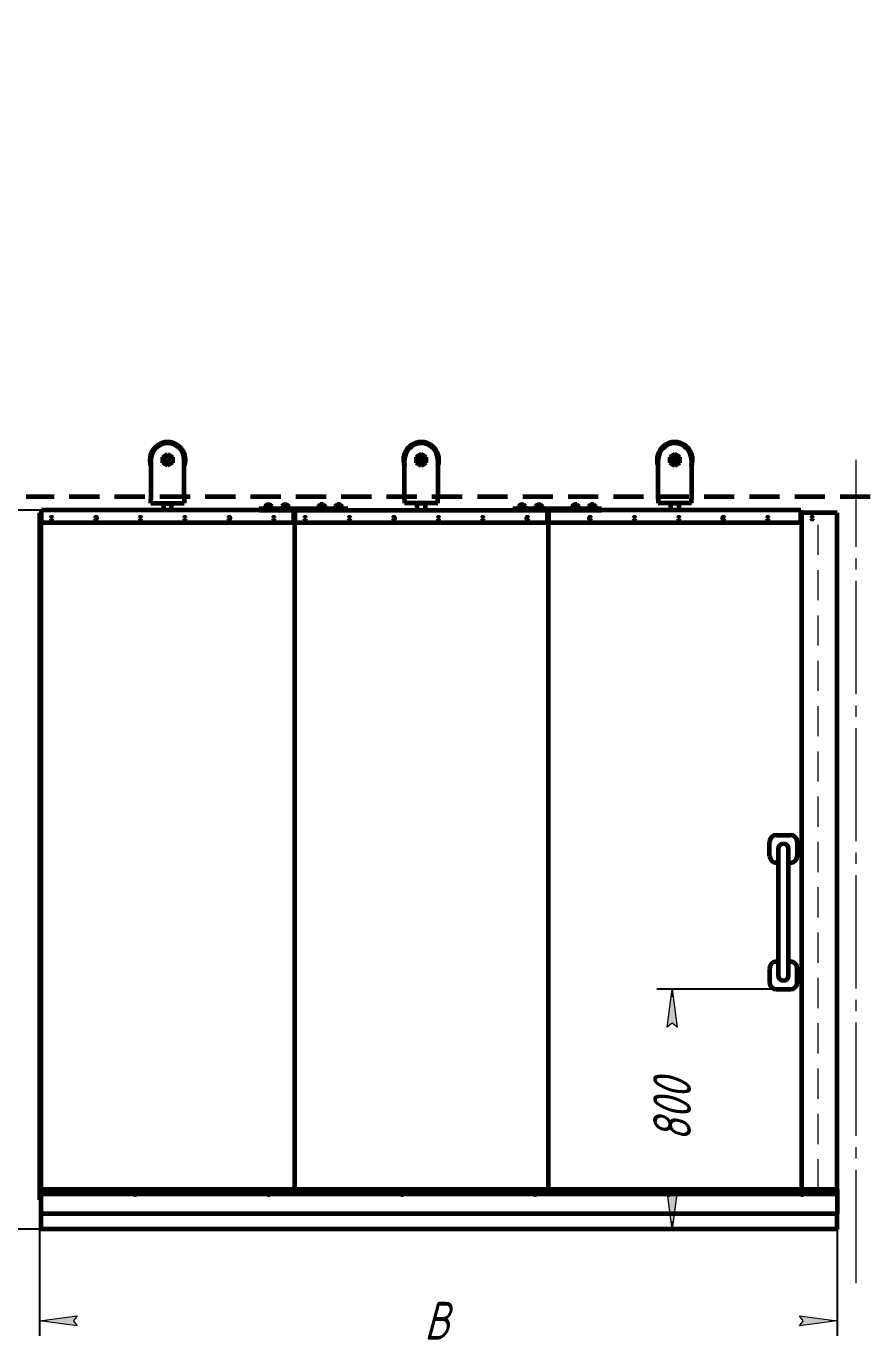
# Model space of a CAD drawing. Header units: millimetres. Extents: x 0 to 3360, y 0 to 297.
# Drawn here: x 140.6 to 251.7, y 123.6 to 297 of the extents above; entities that cross this region are included whole.
import ezdxf

# ---------------------------------------------------------------- set-up
doc = ezdxf.new("R2010")
doc.units = ezdxf.units.MM
for name, pattern in [('K5LT_AXLED', [19.5, 15, -1.5, 1.5, -1.5]), ('K5LT_BASIC', [0]), ('K5LT_DASHED', [6, 4, -2]), ('K5LT_DASHED_REINFORCED', [6, 4, -2]), ('K5LT_THIN', [0])]:
    doc.linetypes.add(name, pattern=pattern)
doc.layers.add('Системный слой', color=7, linetype='Continuous')
doc.styles.add('KDIMTEXTSTYLE', font='GOST_AU.SHX', dxfattribs={"width": 0.96, "oblique": 15, "height": 5})
doc.dimstyles.new('KDIMSTYLE (0.06)', dxfattribs={"dimtxt": 5, "dimasz": 1, "dimexe": 2, "dimexo": 0, "dimgap": 1, "dimtad": 1, "dimlfac": 17, "dimtxsty": 'KDIMTEXTSTYLE', "dimsah": 1, "dimcen": 0, "dimdle": 1, "dimadec": 0, "dimazin": 0, "dimtfac": 0.667, "dimtmove": 0, "dimatfit": 3, "dimfxl": 1, "dimtvp": 1, "dimtolj": 1, "dimtzin": 0, "dimarcsym": 0})

# ---------------------------------------------------------------- blocks, each defined once
blk = doc.blocks.new('U539')
at = {"layer": 'Системный слой', "color": 5, "linetype": 'K5LT_BASIC', "lineweight": 60, "true_color": 0x0000ff}
for p, q in [((239.9, 189.9), (241.74, 189.9)), ((238.98, 187.14), (238.98, 188.98)), ((240.13, 188.06), (240.13, 171.31)), ((241.51, 171.31), (241.51, 188.06)), ((242.66, 188.98), (242.66, 187.14)), ((240.13, 186.22), (239.9, 186.22)), ((241.74, 186.22), (241.51, 186.22)), ((238.98, 172.23), (238.98, 170.39)), ((240.13, 173.15), (239.9, 173.15)), ((241.74, 173.15), (241.51, 173.15)), ((242.66, 170.39), (242.66, 172.23)), ((239.9, 169.48), (241.74, 169.48))]:
    blk.add_line(p, q, dxfattribs=at)
for centre, radius, start, end in [((239.9, 188.98), 0.919, 90, 180), ((241.74, 188.98), 0.919, 0, 90), ((240.82, 188.06), 0.689, 90, 180), ((240.82, 188.06), 0.689, 0, 90), ((239.9, 187.14), 0.919, 180, 270), ((241.74, 187.14), 0.919, 270, 0), ((239.9, 172.23), 0.919, 90, 180), ((241.74, 172.23), 0.919, 0, 90), ((239.9, 170.39), 0.919, 180, 270), ((240.82, 171.31), 0.689, 180, 270), ((240.82, 171.31), 0.689, 270, 0), ((241.74, 170.39), 0.919, 270, 0)]:
    blk.add_arc(centre, radius, start, end, dxfattribs=at)
blk = doc.blocks.new('KDIMARROW_01')
at = {"layer": 'Системный слой'}
blk.add_hatch(color=0, dxfattribs=at).paths.add_polyline_path([(0, 0), (-5, 0.66), (-4.5, 0), (-5, -0.66)])
at = {"layer": 'Системный слой', "color": 0, "linetype": 'K5LT_THIN', "lineweight": 18}
for p, q in [((-4.5, 0), (-5, 0.66)), ((-5, 0.66), (0, 0)), ((0, 0), (-5, -0.66)), ((-5, -0.66), (-4.5, 0)), ((0, 0), (-1, 0))]:
    blk.add_line(p, q, dxfattribs=at)

msp = doc.modelspace()

# ---------------------------------------------------------------- linework, layer by layer
at = {"layer": 'Системный слой', "color": 5, "linetype": 'K5LT_BASIC', "lineweight": 60, "true_color": 0x0000ff}
for p, q in [((157.12096, 239.57757), (157.12096, 234.37169)), ((158.67978, 239.95115), (159.32684, 240.32473)), ((158.67978, 239.20399), (158.67978, 239.95115)), ((159.32684, 240.32473), (159.9739, 239.95115)), ((159.9739, 239.95115), (159.9739, 239.20399)), ((161.53273, 234.37169), (161.53273, 239.57757)), ((190.67978, 234.37169), (190.67978, 239.57757)), ((192.88567, 240.32473), (192.23861, 239.95115)), ((192.23861, 239.95115), (192.23861, 239.20399)), ((193.53273, 239.95115), (192.88567, 240.32473)), ((193.53273, 239.20399), (193.53273, 239.95115)), ((195.09155, 239.57757), (195.09155, 234.37169)), ((224.23861, 234.37169), (224.23861, 239.57757)), ((226.44449, 240.32473), (225.79743, 239.95115)), ((225.79743, 239.95115), (225.79743, 239.20399)), ((227.09155, 239.95115), (226.44449, 240.32473)), ((227.09155, 239.20399), (227.09155, 239.95115)), ((228.65037, 239.57757), (228.65037, 234.37169)), ((159.32684, 238.83041), (158.67978, 239.20399)), ((159.9739, 239.20399), (159.32684, 238.83041)), ((192.23861, 239.20399), (192.88567, 238.83041)), ((192.88567, 238.83041), (193.53273, 239.20399)), ((225.79743, 239.20399), (226.44449, 238.83041)), ((226.44449, 238.83041), (227.09155, 239.20399)), ((157.12096, 233.84228), (157.12096, 234.37169)), ((161.53273, 234.37169), (161.53273, 233.84228)), ((190.67978, 234.37169), (190.67978, 233.84228)), ((195.09155, 233.84228), (195.09155, 234.37169)), ((224.23861, 234.37169), (224.23861, 233.84228)), ((228.65037, 233.84228), (228.65037, 234.37169)), ((142.37096, 232.54816), (142.37096, 141.60022)), ((142.54743, 232.54816), (142.37096, 232.54816)), ((142.54743, 232.54816), (142.54743, 137.72198)), ((142.54743, 232.54816), (142.54743, 137.72198)), ((142.63567, 232.54816), (142.54743, 232.54816)), ((171.42978, 232.9011), (142.63567, 232.9011)), ((142.63567, 232.54816), (142.63567, 232.9011)), ((142.75331, 232.9011), (142.63567, 232.9011)), ((142.63567, 231.25404), (142.63567, 232.54816)), ((142.63567, 231.25404), (142.63567, 232.54816)), ((157.12096, 233.84228), (161.53273, 233.84228)), ((158.79743, 233.78345), (159.85626, 233.78345)), ((158.79743, 233.78345), (158.79743, 232.9011)), ((158.85626, 233.84228), (158.9739, 233.84228)), ((158.85626, 233.84228), (158.85626, 233.78345)), ((159.67978, 233.84228), (159.79743, 233.84228)), ((159.79743, 233.84228), (159.79743, 233.78345)), ((159.85626, 232.9011), (159.85626, 233.78345)), ((171.42978, 233.13639), (172.01802, 233.13639)), ((171.42978, 232.9011), (171.42978, 233.13639)), ((171.42978, 232.9011), (172.01802, 232.9011)), ((171.42978, 232.9011), (172.01802, 232.9011)), ((172.01802, 233.13639), (182.60626, 233.13639)), ((172.01802, 232.9011), (182.60626, 232.9011)), ((172.32096, 233.51875), (172.22358, 233.46252)), ((172.22358, 233.46252), (172.22358, 233.19262)), ((172.32096, 233.13639), (172.22358, 233.19262)), ((172.36706, 233.51875), (172.32096, 233.51875)), ((173.0092, 233.51875), (172.36706, 233.51875)), ((172.4739, 233.66581), (172.42978, 233.62169)), ((172.90037, 233.62169), (172.42978, 233.62169)), ((172.42978, 233.51875), (172.42978, 233.62169)), ((172.44433, 233.46252), (172.44433, 233.19262)), ((172.4739, 233.66581), (172.85626, 233.66581)), ((172.85626, 233.66581), (172.90037, 233.62169)), ((172.88583, 233.46252), (172.88583, 233.19262)), ((172.90037, 233.51875), (172.90037, 233.62169)), ((173.0092, 233.51875), (173.10658, 233.46252)), ((173.0092, 233.13639), (173.10658, 233.19262)), ((173.10658, 233.46252), (173.10658, 233.19262)), ((174.55626, 233.51875), (174.45887, 233.46252)), ((174.45887, 233.46252), (174.45887, 233.19262)), ((174.55626, 233.13639), (174.45887, 233.19262)), ((174.60236, 233.51875), (174.55626, 233.51875)), ((175.24449, 233.51875), (174.60236, 233.51875)), ((174.7092, 233.66581), (174.66508, 233.62169)), ((175.13567, 233.62169), (174.66508, 233.62169)), ((174.66508, 233.51875), (174.66508, 233.62169)), ((174.67962, 233.46252), (174.67962, 233.19262)), ((174.7092, 233.66581), (175.09155, 233.66581)), ((175.09155, 233.66581), (175.13567, 233.62169)), ((175.12112, 233.46252), (175.12112, 233.19262)), ((175.13567, 233.51875), (175.13567, 233.62169)), ((175.24449, 233.51875), (175.34188, 233.46252)), ((175.24449, 233.13639), (175.34188, 233.19262)), ((175.34188, 233.46252), (175.34188, 233.19262)), ((176.01802, 232.9011), (176.01802, 232.54816)), ((176.01802, 231.25404), (176.01802, 232.54816)), ((176.10626, 232.54816), (176.01802, 232.54816)), ((176.10626, 232.54816), (176.10626, 142.98257)), ((176.19449, 232.54816), (176.10626, 232.54816)), ((176.19449, 232.54816), (176.19449, 232.9011)), ((176.19449, 231.25404), (176.19449, 232.54816)), ((179.37978, 233.51875), (179.2824, 233.46252)), ((179.2824, 233.46252), (179.2824, 233.19262)), ((179.37978, 233.13639), (179.2824, 233.19262)), ((179.37978, 233.51875), (180.02192, 233.51875)), ((179.53273, 233.66581), (179.48861, 233.62169)), ((179.48861, 233.62169), (179.9592, 233.62169)), ((179.48861, 233.51875), (179.48861, 233.62169)), ((179.50315, 233.46252), (179.50315, 233.19262)), ((179.91508, 233.66581), (179.53273, 233.66581)), ((179.91508, 233.66581), (179.9592, 233.62169)), ((179.94465, 233.46252), (179.94465, 233.19262)), ((179.9592, 233.51875), (179.9592, 233.62169)), ((180.02192, 233.51875), (180.06802, 233.51875)), ((180.06802, 233.51875), (180.16541, 233.46252)), ((180.06802, 233.13639), (180.16541, 233.19262)), ((180.16541, 233.46252), (180.16541, 233.19262)), ((181.61508, 233.51875), (181.51769, 233.46252)), ((181.51769, 233.46252), (181.51769, 233.19262)), ((181.61508, 233.13639), (181.51769, 233.19262)), ((181.61508, 233.51875), (182.25721, 233.51875)), ((181.76802, 233.66581), (181.7239, 233.62169)), ((181.7239, 233.62169), (182.19449, 233.62169)), ((181.7239, 233.51875), (181.7239, 233.62169)), ((181.73844, 233.46252), (181.73844, 233.19262)), ((182.15037, 233.66581), (181.76802, 233.66581)), ((182.15037, 233.66581), (182.19449, 233.62169)), ((182.17995, 233.46252), (182.17995, 233.19262)), ((182.19449, 233.51875), (182.19449, 233.62169)), ((182.25721, 233.51875), (182.30331, 233.51875)), ((182.30331, 233.51875), (182.4007, 233.46252)), ((182.30331, 233.13639), (182.4007, 233.19262)), ((182.4007, 233.46252), (182.4007, 233.19262)), ((182.60626, 233.13639), (183.19449, 233.13639)), ((182.60626, 232.9011), (204.98861, 232.9011)), ((183.19449, 232.9011), (183.19449, 233.13639)), ((195.09155, 233.84228), (190.67978, 233.84228)), ((193.41508, 233.78345), (192.35626, 233.78345)), ((192.35626, 232.9011), (192.35626, 233.78345)), ((192.53273, 233.84228), (192.41508, 233.84228)), ((192.41508, 233.84228), (192.41508, 233.78345)), ((193.35626, 233.84228), (193.23861, 233.84228)), ((193.35626, 233.84228), (193.35626, 233.78345)), ((193.41508, 233.78345), (193.41508, 232.9011)), ((204.98861, 233.13639), (205.57684, 233.13639)), ((204.98861, 232.9011), (204.98861, 233.13639)), ((204.98861, 232.9011), (205.57684, 232.9011)), ((205.57684, 233.13639), (216.16508, 233.13639)), ((205.57684, 232.9011), (216.16508, 232.9011)), ((205.87978, 233.51875), (205.7824, 233.46252)), ((205.7824, 233.46252), (205.7824, 233.19262)), ((205.87978, 233.13639), (205.7824, 233.19262)), ((205.92589, 233.51875), (205.87978, 233.51875)), ((206.56802, 233.51875), (205.92589, 233.51875)), ((206.03273, 233.66581), (205.98861, 233.62169)), ((206.4592, 233.62169), (205.98861, 233.62169)), ((205.98861, 233.51875), (205.98861, 233.62169)), ((206.00315, 233.46252), (206.00315, 233.19262)), ((206.03273, 233.66581), (206.41508, 233.66581)), ((206.41508, 233.66581), (206.4592, 233.62169)), ((206.44465, 233.46252), (206.44465, 233.19262)), ((206.4592, 233.51875), (206.4592, 233.62169)), ((206.56802, 233.51875), (206.66541, 233.46252)), ((206.56802, 233.13639), (206.66541, 233.19262)), ((206.66541, 233.46252), (206.66541, 233.19262)), ((208.11508, 233.51875), (208.01769, 233.46252)), ((208.01769, 233.46252), (208.01769, 233.19262)), ((208.11508, 233.13639), (208.01769, 233.19262)), ((208.16118, 233.51875), (208.11508, 233.51875)), ((208.80331, 233.51875), (208.16118, 233.51875)), ((208.26802, 233.66581), (208.2239, 233.62169)), ((208.69449, 233.62169), (208.2239, 233.62169)), ((208.2239, 233.51875), (208.2239, 233.62169)), ((208.23844, 233.46252), (208.23844, 233.19262)), ((208.26802, 233.66581), (208.65037, 233.66581)), ((208.65037, 233.66581), (208.69449, 233.62169)), ((208.67995, 233.46252), (208.67995, 233.19262)), ((208.69449, 233.51875), (208.69449, 233.62169)), ((208.80331, 233.51875), (208.9007, 233.46252)), ((208.80331, 233.13639), (208.9007, 233.19262)), ((208.9007, 233.46252), (208.9007, 233.19262)), ((209.57684, 232.9011), (209.57684, 232.54816)), ((209.57684, 231.25404), (209.57684, 232.54816)), ((209.66508, 232.54816), (209.57684, 232.54816)), ((209.66508, 232.54816), (209.66508, 142.98257)), ((209.66508, 232.54816), (209.66508, 142.98257)), ((209.75331, 232.54816), (209.66508, 232.54816)), ((209.75331, 232.54816), (209.75331, 232.9011)), ((243.13567, 232.9011), (209.75331, 232.9011)), ((209.75331, 231.25404), (209.75331, 232.54816)), ((212.93861, 233.51875), (212.84122, 233.46252)), ((212.84122, 233.46252), (212.84122, 233.19262)), ((212.93861, 233.13639), (212.84122, 233.19262)), ((212.93861, 233.51875), (213.58074, 233.51875)), ((213.09155, 233.66581), (213.04743, 233.62169)), ((213.04743, 233.62169), (213.51802, 233.62169)), ((213.04743, 233.51875), (213.04743, 233.62169)), ((213.06197, 233.46252), (213.06197, 233.19262)), ((213.4739, 233.66581), (213.09155, 233.66581)), ((213.4739, 233.66581), (213.51802, 233.62169)), ((213.50348, 233.46252), (213.50348, 233.19262)), ((213.51802, 233.51875), (213.51802, 233.62169)), ((213.58074, 233.51875), (213.62684, 233.51875)), ((213.62684, 233.51875), (213.72423, 233.46252)), ((213.62684, 233.13639), (213.72423, 233.19262)), ((213.72423, 233.46252), (213.72423, 233.19262)), ((215.1739, 233.51875), (215.07652, 233.46252)), ((215.07652, 233.46252), (215.07652, 233.19262)), ((215.1739, 233.13639), (215.07652, 233.19262)), ((215.1739, 233.51875), (215.81603, 233.51875)), ((215.32684, 233.66581), (215.28273, 233.62169)), ((215.28273, 233.62169), (215.75331, 233.62169)), ((215.28273, 233.51875), (215.28273, 233.62169)), ((215.29727, 233.46252), (215.29727, 233.19262)), ((215.7092, 233.66581), (215.32684, 233.66581)), ((215.7092, 233.66581), (215.75331, 233.62169)), ((215.73877, 233.46252), (215.73877, 233.19262)), ((215.75331, 233.51875), (215.75331, 233.62169)), ((215.81603, 233.51875), (215.86214, 233.51875)), ((215.86214, 233.51875), (215.95952, 233.46252)), ((215.86214, 233.13639), (215.95952, 233.19262)), ((215.95952, 233.46252), (215.95952, 233.19262)), ((216.16508, 233.13639), (216.75331, 233.13639)), ((216.16508, 232.9011), (216.75331, 232.9011)), ((216.75331, 232.9011), (216.75331, 233.13639)), ((228.65037, 233.84228), (224.23861, 233.84228)), ((226.9739, 233.78345), (225.91508, 233.78345)), ((225.91508, 232.9011), (225.91508, 233.78345)), ((226.09155, 233.84228), (225.9739, 233.84228)), ((225.9739, 233.84228), (225.9739, 233.78345)), ((226.91508, 233.84228), (226.79743, 233.84228)), ((226.91508, 233.84228), (226.91508, 233.78345)), ((226.9739, 233.78345), (226.9739, 232.9011)), ((243.13567, 232.9011), (243.13567, 232.54816)), ((247.92978, 232.54816), (243.13567, 232.54816)), ((243.13567, 231.25404), (243.13567, 232.54816)), ((243.2239, 232.54816), (243.2239, 142.98257)), ((247.92978, 142.98257), (247.92978, 232.54816)), ((176.01802, 231.25404), (142.63567, 231.25404)), ((209.57684, 231.25404), (176.19449, 231.25404)), ((243.2239, 231.25404), (209.75331, 231.25404)), ((243.2239, 213.53818), (243.2239, 213.42053)), ((243.2237, 208.71462), (243.2237, 208.59698)), ((243.2237, 208.597), (243.2239, 208.597)), ((243.2239, 208.71462), (243.2239, 208.71465)), ((247.92978, 142.98257), (142.54743, 142.98257)), ((154.91839, 142.42375), (142.54743, 142.42375)), ((154.91508, 142.39434), (142.54743, 142.39434)), ((154.91839, 142.36492), (142.54743, 142.36492)), ((172.56545, 142.42375), (155.17648, 142.42375)), ((172.56545, 142.36492), (155.17648, 142.36492)), ((172.56214, 142.39434), (155.17978, 142.39434)), ((190.21251, 142.42375), (172.82353, 142.42375)), ((190.21251, 142.36492), (172.82353, 142.36492)), ((190.2092, 142.39434), (172.82684, 142.39434)), ((207.85956, 142.42375), (190.47059, 142.42375)), ((207.85956, 142.36492), (190.47059, 142.36492)), ((207.85626, 142.39434), (190.4739, 142.39434)), ((225.50662, 142.42375), (208.11765, 142.42375)), ((225.50662, 142.36492), (208.11765, 142.36492)), ((225.50331, 142.39434), (208.12096, 142.39434)), ((243.15368, 142.42375), (225.76471, 142.42375)), ((243.15368, 142.36492), (225.76471, 142.36492)), ((243.15037, 142.39434), (225.76802, 142.39434)), ((247.92978, 142.42375), (243.41177, 142.42375)), ((247.92978, 142.36492), (243.41177, 142.36492)), ((247.92978, 142.39434), (243.41508, 142.39434)), ((247.92978, 142.98257), (247.92978, 139.74728)), ((142.54743, 141.60022), (142.37096, 141.60022)), ((247.92978, 139.74728), (142.54743, 139.74728)), ((247.92978, 137.72198), (247.92978, 139.74728)), ((247.92978, 137.72198), (142.54743, 137.72198))]:
    msp.add_line(p, q, dxfattribs=at)
at = {"layer": 'Системный слой', "color": 30, "linetype": 'K5LT_AXLED', "lineweight": 18, "true_color": 0xff8000}
msp.add_line((250.4592, 130.56795), (250.4592, 239.57757), dxfattribs=at)
at = {"layer": 'Системный слой', "color": 5, "linetype": 'K5LT_DASHED_REINFORCED', "lineweight": 60, "true_color": 0x0000ff}
msp.add_line((360.31214, 234.66581), (140.60626, 234.66581), dxfattribs=at)
at = {"layer": 'Системный слой', "color": 7, "linetype": 'K5LT_THIN', "lineweight": 18}
for p, q in [((158.91993, 233.84228), (158.91993, 233.78345)), ((159.73375, 233.84228), (159.73375, 233.78345)), ((192.47876, 233.84228), (192.47876, 233.78345)), ((193.29258, 233.84228), (193.29258, 233.78345)), ((226.03758, 233.84228), (226.03758, 233.78345)), ((226.8514, 233.84228), (226.8514, 233.78345))]:
    msp.add_line(p, q, dxfattribs=at)
at = {"layer": 'Системный слой', "color": 7, "linetype": 'K5LT_DASHED', "lineweight": 18}
msp.add_line((245.40037, 142.98257), (245.40037, 232.54816), dxfattribs=at)
at = {"layer": 'Системный слой', "color": 5, "linetype": 'K5LT_BASIC', "lineweight": 60, "true_color": 0x0000ff}
for centre, radius in [((159.32684, 239.57757), 0.58235), ((159.32684, 239.57757), 0.38485), ((159.32684, 239.57757), 0.34809), ((192.88567, 239.57757), 0.58235), ((192.88567, 239.57757), 0.38485), ((192.88567, 239.57757), 0.34809), ((226.44449, 239.57757), 0.58235), ((226.44449, 239.57757), 0.38485), ((226.44449, 239.57757), 0.34809)]:
    msp.add_circle(centre, radius, dxfattribs=at)
for centre, radius, start, end in [((159.32684, 239.57757), 2.35294, 339.6358652, 200.3641348), ((159.32684, 239.57757), 2.29412, 344.0576314, 195.9423686), ((159.32684, 239.57757), 2.20588, 0, 180), ((192.88567, 239.57757), 2.35294, 339.6358652, 200.3641348), ((192.88567, 239.57757), 2.29412, 344.0576314, 195.9423686), ((192.88567, 239.57757), 2.20588, 0, 180), ((226.44449, 239.57757), 2.35294, 339.6358652, 200.3641348), ((226.44449, 239.57757), 2.29412, 344.0576314, 195.9423686), ((226.44449, 239.57757), 2.20588, 0, 180), ((143.9592, 231.84228), 0.13235, 0, 180), ((143.9592, 231.84228), 0.13235, 180, 0), ((149.84155, 231.84228), 0.13235, 0, 180), ((149.84155, 231.84228), 0.13235, 180, 0), ((155.7239, 231.84228), 0.13235, 0, 180), ((155.7239, 231.84228), 0.13235, 180, 0), ((161.60626, 231.84228), 0.13235, 0, 180), ((161.60626, 231.84228), 0.13235, 180, 0), ((167.48861, 231.84228), 0.13235, 0, 180), ((167.48861, 231.84228), 0.13235, 180, 0), ((173.37096, 231.84228), 0.13235, 0, 180), ((173.37096, 231.84228), 0.13235, 180, 0), ((177.51802, 231.84228), 0.13235, 0, 180), ((177.51802, 231.84228), 0.13235, 180, 0), ((183.40037, 231.84228), 0.13235, 0, 180), ((183.40037, 231.84228), 0.13235, 180, 0), ((189.28273, 231.84228), 0.13235, 0, 180), ((189.28273, 231.84228), 0.13235, 180, 0), ((195.16508, 231.84228), 0.13235, 0, 180), ((195.16508, 231.84228), 0.13235, 180, 0), ((201.04743, 231.84228), 0.13235, 0, 180), ((201.04743, 231.84228), 0.13235, 180, 0), ((206.92978, 231.84228), 0.13235, 0, 180), ((206.92978, 231.84228), 0.13235, 180, 0), ((215.2239, 231.84228), 0.13235, 0, 180), ((215.2239, 231.84228), 0.13235, 180, 0), ((221.10626, 231.84228), 0.13235, 0, 180), ((221.10626, 231.84228), 0.13235, 180, 0), ((226.98861, 231.84228), 0.13235, 0, 180), ((226.98861, 231.84228), 0.13235, 180, 0), ((232.87096, 231.84228), 0.13235, 0, 180), ((232.87096, 231.84228), 0.13235, 180, 0), ((238.75331, 231.84228), 0.13235, 0, 180), ((238.75331, 231.84228), 0.13235, 180, 0), ((244.63567, 231.84228), 0.13235, 0, 180), ((244.63567, 231.84228), 0.13235, 180, 0), ((155.04743, 142.39434), 0.13235, 167.1604116, 180), ((155.04743, 142.39434), 0.13235, 180, 192.8395884), ((155.04743, 142.39434), 0.13235, 12.8395884, 167.1604116), ((155.04743, 142.39434), 0.13235, 192.8395884, 347.1604116), ((155.04743, 142.39434), 0.13235, 0, 12.8395884), ((155.04743, 142.39434), 0.13235, 347.1604116, 0), ((172.69449, 142.39434), 0.13235, 167.1604116, 180), ((172.69449, 142.39434), 0.13235, 180, 192.8395884), ((172.69449, 142.39434), 0.13235, 12.8395884, 167.1604116), ((172.69449, 142.39434), 0.13235, 192.8395884, 347.1604116), ((172.69449, 142.39434), 0.13235, 0, 12.8395884), ((172.69449, 142.39434), 0.13235, 347.1604116, 0), ((190.34155, 142.39434), 0.13235, 167.1604116, 180), ((190.34155, 142.39434), 0.13235, 180, 192.8395884), ((190.34155, 142.39434), 0.13235, 12.8395884, 167.1604116), ((190.34155, 142.39434), 0.13235, 192.8395884, 347.1604116), ((190.34155, 142.39434), 0.13235, 0, 12.8395884), ((190.34155, 142.39434), 0.13235, 347.1604116, 0), ((207.98861, 142.39434), 0.13235, 167.1604116, 180), ((207.98861, 142.39434), 0.13235, 180, 192.8395884), ((207.98861, 142.39434), 0.13235, 12.8395884, 167.1604116), ((207.98861, 142.39434), 0.13235, 192.8395884, 347.1604116), ((207.98861, 142.39434), 0.13235, 0, 12.8395884), ((207.98861, 142.39434), 0.13235, 347.1604116, 0), ((225.63567, 142.39434), 0.13235, 167.1604116, 180), ((225.63567, 142.39434), 0.13235, 180, 192.8395884), ((225.63567, 142.39434), 0.13235, 12.8395884, 167.1604116), ((225.63567, 142.39434), 0.13235, 192.8395884, 347.1604116), ((225.63567, 142.39434), 0.13235, 0, 12.8395884), ((225.63567, 142.39434), 0.13235, 347.1604116, 0), ((243.28273, 142.39434), 0.13235, 167.1604116, 180), ((243.28273, 142.39434), 0.13235, 180, 192.8395884), ((243.28273, 142.39434), 0.13235, 12.8395884, 167.1604116), ((243.28273, 142.39434), 0.13235, 192.8395884, 347.1604116), ((243.28273, 142.39434), 0.13235, 0, 12.8395884), ((243.28273, 142.39434), 0.13235, 347.1604116, 0)]:
    msp.add_arc(centre, radius, start, end, dxfattribs=at)
at = {"layer": 'Системный слой', "color": 7, "linetype": 'K5LT_THIN', "lineweight": 18}
for centre, start, end in [((159.32684, 239.57757), 70, 340), ((192.88567, 239.57757), 200, 110), ((226.44449, 239.57757), 200, 110)]:
    msp.add_arc(centre, 0.41176, start, end, dxfattribs=at)
at = {"layer": 'Системный слой', "color": 5, "linetype": 'K5LT_BASIC', "lineweight": 60, "true_color": 0x0000ff}
for points, knots in [([(172.33395, 233.49667), (172.32633, 233.49667), (172.31373, 233.49579), (172.29402, 233.49223), (172.27294, 233.48621), (172.24872, 233.47623), (172.23175, 233.46724), (172.22358, 233.46252)], [0, 0, 0, 0, 1.606665546, 2.674862252, 4.226516478, 6.173683735, 8, 8, 8, 8]), ([(172.22358, 233.19262), (172.23459, 233.18626), (172.25245, 233.1771), (172.27749, 233.16751), (172.29618, 233.16243), (172.31502, 233.15924), (172.32686, 233.15847), (172.33395, 233.15847)], [0, 0, 0, 0, 2.459672841, 3.96445866, 5.488322611, 6.503588481, 8, 8, 8, 8]), ([(172.44433, 233.46252), (172.43321, 233.46894), (172.4152, 233.47816), (172.39016, 233.48771), (172.37156, 233.49274), (172.35283, 233.49591), (172.34105, 233.49667), (172.33395, 233.49667)], [0, 0, 0, 0, 2.447885207, 3.957149529, 5.470785439, 6.481927517, 8, 8, 8, 8]), ([(172.33395, 233.15847), (172.33904, 233.15847), (172.3491, 233.15894), (172.364, 233.16097), (172.37853, 233.1642), (172.39921, 233.17046), (172.42107, 233.17981), (172.4382, 233.18908), (172.44433, 233.19262)], [0, 0, 0, 0, 1.223170086, 2.426720366, 3.610837504, 4.759468202, 7.482569278, 9, 9, 9, 9]), ([(172.88583, 233.46252), (172.86752, 233.46781), (172.84279, 233.47428), (172.79419, 233.48489), (172.76026, 233.49042), (172.72135, 233.49442), (172.69883, 233.49602), (172.67194, 233.49678), (172.65224, 233.49663), (172.62814, 233.4958), (172.59989, 233.4938), (172.55966, 233.48884), (172.5075, 233.4794), (172.46789, 233.46932), (172.44433, 233.46252)], [0, 0, 0, 0, 1.903851453, 2.563228453, 5.009109718, 5.377377798, 6.500325265, 7.273781569, 8.070534859, 8.47281211, 9.689091953, 10.909821147, 12.538369308, 15, 15, 15, 15]), ([(172.44433, 233.19262), (172.46263, 233.18734), (172.48737, 233.18086), (172.53597, 233.17025), (172.5699, 233.16472), (172.6088, 233.16072), (172.63133, 233.15913), (172.65821, 233.15837), (172.67792, 233.15851), (172.70202, 233.15934), (172.73027, 233.16134), (172.7705, 233.1663), (172.82266, 233.17574), (172.86227, 233.18582), (172.88583, 233.19262)], [0, 0, 0, 0, 1.903851453, 2.563228453, 5.009109718, 5.377377798, 6.500325265, 7.273781569, 8.070534859, 8.47281211, 9.689091953, 10.909821147, 12.538369308, 15, 15, 15, 15]), ([(173.10658, 233.46252), (173.09426, 233.46964), (173.07006, 233.48186), (173.0438, 233.49042), (173.02434, 233.49442), (173.01308, 233.49602), (172.99964, 233.49678), (172.98979, 233.49663), (172.97774, 233.4958), (172.96361, 233.4938), (172.94349, 233.48884), (172.91741, 233.4794), (172.89761, 233.46932), (172.88583, 233.46252)], [0, 0, 0, 0, 2.392346556, 4.67516907, 5.018885945, 6.066970248, 6.788862798, 7.532499202, 7.907957969, 9.04315249, 10.182499737, 11.702478021, 14, 14, 14, 14]), ([(172.88583, 233.19262), (172.89815, 233.18551), (172.92235, 233.17328), (172.94862, 233.16472), (172.96807, 233.16072), (172.97933, 233.15913), (172.99277, 233.15837), (173.00263, 233.15851), (173.01468, 233.15934), (173.0288, 233.16134), (173.04892, 233.1663), (173.075, 233.17574), (173.0948, 233.18582), (173.10658, 233.19262)], [0, 0, 0, 0, 2.392346556, 4.67516907, 5.018885945, 6.066970248, 6.788862798, 7.532499202, 7.907957969, 9.04315249, 10.182499737, 11.702478021, 14, 14, 14, 14]), ([(174.56925, 233.49667), (174.56163, 233.49667), (174.54902, 233.49579), (174.52931, 233.49223), (174.50823, 233.48621), (174.48401, 233.47623), (174.46704, 233.46724), (174.45887, 233.46252)], [0, 0, 0, 0, 1.606665546, 2.674862252, 4.226516478, 6.173683735, 8, 8, 8, 8]), ([(174.45887, 233.19262), (174.46989, 233.18626), (174.48774, 233.1771), (174.51279, 233.16751), (174.53148, 233.16243), (174.55031, 233.15924), (174.56215, 233.15847), (174.56925, 233.15847)], [0, 0, 0, 0, 2.459672841, 3.96445866, 5.488322611, 6.503588481, 8, 8, 8, 8]), ([(174.67962, 233.46252), (174.6685, 233.46894), (174.6505, 233.47816), (174.62545, 233.48771), (174.60686, 233.49274), (174.58812, 233.49591), (174.57634, 233.49667), (174.56925, 233.49667)], [0, 0, 0, 0, 2.447885207, 3.957149529, 5.470785439, 6.481927517, 8, 8, 8, 8]), ([(174.56925, 233.15847), (174.57433, 233.15847), (174.58439, 233.15894), (174.5993, 233.16097), (174.61383, 233.1642), (174.6345, 233.17046), (174.65637, 233.17981), (174.6735, 233.18908), (174.67962, 233.19262)], [0, 0, 0, 0, 1.223170086, 2.426720366, 3.610837504, 4.759468202, 7.482569278, 9, 9, 9, 9]), ([(175.12112, 233.46252), (175.10282, 233.46781), (175.07809, 233.47428), (175.02948, 233.48489), (174.99555, 233.49042), (174.95665, 233.49442), (174.93413, 233.49602), (174.90724, 233.49678), (174.88753, 233.49663), (174.86343, 233.4958), (174.83518, 233.4938), (174.79495, 233.48884), (174.74279, 233.4794), (174.70318, 233.46932), (174.67962, 233.46252)], [0, 0, 0, 0, 1.903851453, 2.563228453, 5.009109718, 5.377377798, 6.500325265, 7.273781569, 8.070534859, 8.47281211, 9.689091953, 10.909821147, 12.538369308, 15, 15, 15, 15]), ([(174.67962, 233.19262), (174.69793, 233.18734), (174.72266, 233.18086), (174.77126, 233.17025), (174.80519, 233.16472), (174.8441, 233.16072), (174.86662, 233.15913), (174.89351, 233.15837), (174.91321, 233.15851), (174.93732, 233.15934), (174.96556, 233.16134), (175.0058, 233.1663), (175.05796, 233.17574), (175.09756, 233.18582), (175.12112, 233.19262)], [0, 0, 0, 0, 1.903851453, 2.563228453, 5.009109718, 5.377377798, 6.500325265, 7.273781569, 8.070534859, 8.47281211, 9.689091953, 10.909821147, 12.538369308, 15, 15, 15, 15]), ([(175.34188, 233.46252), (175.32955, 233.46964), (175.30535, 233.48186), (175.27909, 233.49042), (175.25964, 233.49442), (175.24838, 233.49602), (175.23493, 233.49678), (175.22508, 233.49663), (175.21303, 233.4958), (175.19891, 233.4938), (175.17879, 233.48884), (175.15271, 233.4794), (175.13291, 233.46932), (175.12112, 233.46252)], [0, 0, 0, 0, 2.392346556, 4.67516907, 5.018885945, 6.066970248, 6.788862798, 7.532499202, 7.907957969, 9.04315249, 10.182499737, 11.702478021, 14, 14, 14, 14]), ([(175.12112, 233.19262), (175.13345, 233.18551), (175.15765, 233.17328), (175.18391, 233.16472), (175.20336, 233.16072), (175.21462, 233.15913), (175.22807, 233.15837), (175.23792, 233.15851), (175.24997, 233.15934), (175.2641, 233.16134), (175.28421, 233.1663), (175.31029, 233.17574), (175.3301, 233.18582), (175.34188, 233.19262)], [0, 0, 0, 0, 2.392346556, 4.67516907, 5.018885945, 6.066970248, 6.788862798, 7.532499202, 7.907957969, 9.04315249, 10.182499737, 11.702478021, 14, 14, 14, 14]), ([(179.2824, 233.46252), (179.29472, 233.46964), (179.31892, 233.48186), (179.34518, 233.49042), (179.36464, 233.49442), (179.3759, 233.49602), (179.38934, 233.49678), (179.3992, 233.49663), (179.41125, 233.4958), (179.42537, 233.4938), (179.44549, 233.48884), (179.47157, 233.4794), (179.49137, 233.46932), (179.50315, 233.46252)], [0, 0, 0, 0, 2.392346556, 4.67516907, 5.018885945, 6.066970248, 6.788862798, 7.532499202, 7.907957969, 9.04315249, 10.182499737, 11.702478021, 14, 14, 14, 14]), ([(179.50315, 233.19262), (179.49083, 233.18551), (179.46663, 233.17328), (179.44036, 233.16472), (179.42091, 233.16072), (179.40965, 233.15913), (179.39621, 233.15837), (179.38635, 233.15851), (179.3743, 233.15934), (179.36018, 233.16134), (179.34006, 233.1663), (179.31398, 233.17574), (179.29418, 233.18582), (179.2824, 233.19262)], [0, 0, 0, 0, 2.392346556, 4.67516907, 5.018885945, 6.066970248, 6.788862798, 7.532499202, 7.907957969, 9.04315249, 10.182499737, 11.702478021, 14, 14, 14, 14]), ([(179.50315, 233.46252), (179.52146, 233.46781), (179.54619, 233.47428), (179.59479, 233.48489), (179.62872, 233.49042), (179.66763, 233.49442), (179.69015, 233.49602), (179.71704, 233.49678), (179.73674, 233.49663), (179.76084, 233.4958), (179.78909, 233.4938), (179.82933, 233.48884), (179.88148, 233.4794), (179.92109, 233.46932), (179.94465, 233.46252)], [0, 0, 0, 0, 1.903851453, 2.563228453, 5.009109718, 5.377377798, 6.500325265, 7.273781569, 8.070534859, 8.47281211, 9.689091953, 10.909821147, 12.538369308, 15, 15, 15, 15]), ([(179.94465, 233.19262), (179.92635, 233.18734), (179.90161, 233.18086), (179.85301, 233.17025), (179.81908, 233.16472), (179.78018, 233.16072), (179.75765, 233.15913), (179.73077, 233.15837), (179.71106, 233.15851), (179.68696, 233.15934), (179.65871, 233.16134), (179.61848, 233.1663), (179.56632, 233.17574), (179.52671, 233.18582), (179.50315, 233.19262)], [0, 0, 0, 0, 1.903851453, 2.563228453, 5.009109718, 5.377377798, 6.500325265, 7.273781569, 8.070534859, 8.47281211, 9.689091953, 10.909821147, 12.538369308, 15, 15, 15, 15]), ([(179.94465, 233.46252), (179.95577, 233.46894), (179.97378, 233.47816), (179.99882, 233.48771), (180.01742, 233.49274), (180.03615, 233.49591), (180.04794, 233.49667), (180.05503, 233.49667)], [0, 0, 0, 0, 2.447885207, 3.957149529, 5.470785439, 6.481927517, 8, 8, 8, 8]), ([(180.05503, 233.15847), (180.04995, 233.15847), (180.03988, 233.15894), (180.02498, 233.16097), (180.01045, 233.1642), (179.98977, 233.17046), (179.96791, 233.17981), (179.95078, 233.18908), (179.94465, 233.19262)], [0, 0, 0, 0, 1.223170086, 2.426720366, 3.610837504, 4.759468202, 7.482569278, 9, 9, 9, 9]), ([(180.05503, 233.49667), (180.06265, 233.49667), (180.07525, 233.49579), (180.09497, 233.49223), (180.11605, 233.48621), (180.14027, 233.47623), (180.15723, 233.46724), (180.16541, 233.46252)], [0, 0, 0, 0, 1.606665546, 2.674862252, 4.226516478, 6.173683735, 8, 8, 8, 8]), ([(180.16541, 233.19262), (180.15439, 233.18626), (180.13653, 233.1771), (180.11149, 233.16751), (180.0928, 233.16243), (180.07396, 233.15924), (180.06212, 233.15847), (180.05503, 233.15847)], [0, 0, 0, 0, 2.459672841, 3.96445866, 5.488322611, 6.503588481, 8, 8, 8, 8]), ([(181.51769, 233.46252), (181.53002, 233.46964), (181.55421, 233.48186), (181.58048, 233.49042), (181.59993, 233.49442), (181.61119, 233.49602), (181.62464, 233.49678), (181.63449, 233.49663), (181.64654, 233.4958), (181.66066, 233.4938), (181.68078, 233.48884), (181.70686, 233.4794), (181.72666, 233.46932), (181.73844, 233.46252)], [0, 0, 0, 0, 2.392346556, 4.67516907, 5.018885945, 6.066970248, 6.788862798, 7.532499202, 7.907957969, 9.04315249, 10.182499737, 11.702478021, 14, 14, 14, 14]), ([(181.73844, 233.19262), (181.72612, 233.18551), (181.70192, 233.17328), (181.67566, 233.16472), (181.65621, 233.16072), (181.64495, 233.15913), (181.6315, 233.15837), (181.62165, 233.15851), (181.6096, 233.15934), (181.59547, 233.16134), (181.57536, 233.1663), (181.54928, 233.17574), (181.52947, 233.18582), (181.51769, 233.19262)], [0, 0, 0, 0, 2.392346556, 4.67516907, 5.018885945, 6.066970248, 6.788862798, 7.532499202, 7.907957969, 9.04315249, 10.182499737, 11.702478021, 14, 14, 14, 14]), ([(181.73844, 233.46252), (181.75675, 233.46781), (181.78148, 233.47428), (181.83009, 233.48489), (181.86402, 233.49042), (181.90292, 233.49442), (181.92544, 233.49602), (181.95233, 233.49678), (181.97204, 233.49663), (181.99614, 233.4958), (182.02439, 233.4938), (182.06462, 233.48884), (182.11678, 233.4794), (182.15639, 233.46932), (182.17995, 233.46252)], [0, 0, 0, 0, 1.903851453, 2.563228453, 5.009109718, 5.377377798, 6.500325265, 7.273781569, 8.070534859, 8.47281211, 9.689091953, 10.909821147, 12.538369308, 15, 15, 15, 15]), ([(182.17995, 233.19262), (182.16164, 233.18734), (182.13691, 233.18086), (182.08831, 233.17025), (182.05438, 233.16472), (182.01547, 233.16072), (181.99295, 233.15913), (181.96606, 233.15837), (181.94635, 233.15851), (181.92225, 233.15934), (181.89401, 233.16134), (181.85377, 233.1663), (181.80161, 233.17574), (181.76201, 233.18582), (181.73844, 233.19262)], [0, 0, 0, 0, 1.903851453, 2.563228453, 5.009109718, 5.377377798, 6.500325265, 7.273781569, 8.070534859, 8.47281211, 9.689091953, 10.909821147, 12.538369308, 15, 15, 15, 15]), ([(182.17995, 233.46252), (182.19107, 233.46894), (182.20907, 233.47816), (182.23412, 233.48771), (182.25271, 233.49274), (182.27145, 233.49591), (182.28323, 233.49667), (182.29032, 233.49667)], [0, 0, 0, 0, 2.447885207, 3.957149529, 5.470785439, 6.481927517, 8, 8, 8, 8]), ([(182.29032, 233.15847), (182.28524, 233.15847), (182.27518, 233.15894), (182.26027, 233.16097), (182.24574, 233.1642), (182.22506, 233.17046), (182.2032, 233.17981), (182.18607, 233.18908), (182.17995, 233.19262)], [0, 0, 0, 0, 1.223170086, 2.426720366, 3.610837504, 4.759468202, 7.482569278, 9, 9, 9, 9]), ([(182.29032, 233.49667), (182.29794, 233.49667), (182.31055, 233.49579), (182.33026, 233.49223), (182.35134, 233.48621), (182.37556, 233.47623), (182.39252, 233.46724), (182.4007, 233.46252)], [0, 0, 0, 0, 1.606665546, 2.674862252, 4.226516478, 6.173683735, 8, 8, 8, 8]), ([(182.4007, 233.19262), (182.38968, 233.18626), (182.37183, 233.1771), (182.34678, 233.16751), (182.32809, 233.16243), (182.30925, 233.15924), (182.29742, 233.15847), (182.29032, 233.15847)], [0, 0, 0, 0, 2.459672841, 3.96445866, 5.488322611, 6.503588481, 8, 8, 8, 8]), ([(205.89277, 233.49667), (205.88516, 233.49667), (205.87255, 233.49579), (205.85284, 233.49223), (205.83176, 233.48621), (205.80754, 233.47623), (205.79057, 233.46724), (205.7824, 233.46252)], [0, 0, 0, 0, 1.606665546, 2.674862252, 4.226516478, 6.173683735, 8, 8, 8, 8]), ([(205.7824, 233.19262), (205.79342, 233.18626), (205.81127, 233.1771), (205.83632, 233.16751), (205.85501, 233.16243), (205.87384, 233.15924), (205.88568, 233.15847), (205.89277, 233.15847)], [0, 0, 0, 0, 2.459672841, 3.96445866, 5.488322611, 6.503588481, 8, 8, 8, 8]), ([(206.00315, 233.46252), (205.99203, 233.46894), (205.97403, 233.47816), (205.94898, 233.48771), (205.93039, 233.49274), (205.91165, 233.49591), (205.89987, 233.49667), (205.89277, 233.49667)], [0, 0, 0, 0, 2.447885207, 3.957149529, 5.470785439, 6.481927517, 8, 8, 8, 8]), ([(205.89277, 233.15847), (205.89786, 233.15847), (205.90792, 233.15894), (205.92283, 233.16097), (205.93736, 233.1642), (205.95803, 233.17046), (205.9799, 233.17981), (205.99703, 233.18908), (206.00315, 233.19262)], [0, 0, 0, 0, 1.223170086, 2.426720366, 3.610837504, 4.759468202, 7.482569278, 9, 9, 9, 9]), ([(206.44465, 233.46252), (206.42635, 233.46781), (206.40161, 233.47428), (206.35301, 233.48489), (206.31908, 233.49042), (206.28018, 233.49442), (206.25765, 233.49602), (206.23077, 233.49678), (206.21106, 233.49663), (206.18696, 233.4958), (206.15871, 233.4938), (206.11848, 233.48884), (206.06632, 233.4794), (206.02671, 233.46932), (206.00315, 233.46252)], [0, 0, 0, 0, 1.903851453, 2.563228453, 5.009109718, 5.377377798, 6.500325265, 7.273781569, 8.070534859, 8.47281211, 9.689091953, 10.909821147, 12.538369308, 15, 15, 15, 15]), ([(206.00315, 233.19262), (206.02146, 233.18734), (206.04619, 233.18086), (206.09479, 233.17025), (206.12872, 233.16472), (206.16763, 233.16072), (206.19015, 233.15913), (206.21704, 233.15837), (206.23674, 233.15851), (206.26084, 233.15934), (206.28909, 233.16134), (206.32933, 233.1663), (206.38148, 233.17574), (206.42109, 233.18582), (206.44465, 233.19262)], [0, 0, 0, 0, 1.903851453, 2.563228453, 5.009109718, 5.377377798, 6.500325265, 7.273781569, 8.070534859, 8.47281211, 9.689091953, 10.909821147, 12.538369308, 15, 15, 15, 15]), ([(206.66541, 233.46252), (206.65308, 233.46964), (206.62888, 233.48186), (206.60262, 233.49042), (206.58317, 233.49442), (206.57191, 233.49602), (206.55846, 233.49678), (206.54861, 233.49663), (206.53656, 233.4958), (206.52243, 233.4938), (206.50232, 233.48884), (206.47624, 233.4794), (206.45643, 233.46932), (206.44465, 233.46252)], [0, 0, 0, 0, 2.392346556, 4.67516907, 5.018885945, 6.066970248, 6.788862798, 7.532499202, 7.907957969, 9.04315249, 10.182499737, 11.702478021, 14, 14, 14, 14]), ([(206.44465, 233.19262), (206.45698, 233.18551), (206.48118, 233.17328), (206.50744, 233.16472), (206.52689, 233.16072), (206.53815, 233.15913), (206.5516, 233.15837), (206.56145, 233.15851), (206.5735, 233.15934), (206.58762, 233.16134), (206.60774, 233.1663), (206.63382, 233.17574), (206.65362, 233.18582), (206.66541, 233.19262)], [0, 0, 0, 0, 2.392346556, 4.67516907, 5.018885945, 6.066970248, 6.788862798, 7.532499202, 7.907957969, 9.04315249, 10.182499737, 11.702478021, 14, 14, 14, 14]), ([(208.12807, 233.49667), (208.12045, 233.49667), (208.10784, 233.49579), (208.08813, 233.49223), (208.06705, 233.48621), (208.04283, 233.47623), (208.02587, 233.46724), (208.01769, 233.46252)], [0, 0, 0, 0, 1.606665546, 2.674862252, 4.226516478, 6.173683735, 8, 8, 8, 8]), ([(208.01769, 233.19262), (208.02871, 233.18626), (208.04657, 233.1771), (208.07161, 233.16751), (208.0903, 233.16243), (208.10914, 233.15924), (208.12098, 233.15847), (208.12807, 233.15847)], [0, 0, 0, 0, 2.459672841, 3.96445866, 5.488322611, 6.503588481, 8, 8, 8, 8]), ([(208.23844, 233.46252), (208.22732, 233.46894), (208.20932, 233.47816), (208.18428, 233.48771), (208.16568, 233.49274), (208.14695, 233.49591), (208.13516, 233.49667), (208.12807, 233.49667)], [0, 0, 0, 0, 2.447885207, 3.957149529, 5.470785439, 6.481927517, 8, 8, 8, 8]), ([(208.12807, 233.15847), (208.13315, 233.15847), (208.14322, 233.15894), (208.15812, 233.16097), (208.17265, 233.1642), (208.19333, 233.17046), (208.21519, 233.17981), (208.23232, 233.18908), (208.23844, 233.19262)], [0, 0, 0, 0, 1.223170086, 2.426720366, 3.610837504, 4.759468202, 7.482569278, 9, 9, 9, 9]), ([(208.67995, 233.46252), (208.66164, 233.46781), (208.63691, 233.47428), (208.58831, 233.48489), (208.55438, 233.49042), (208.51547, 233.49442), (208.49295, 233.49602), (208.46606, 233.49678), (208.44635, 233.49663), (208.42225, 233.4958), (208.39401, 233.4938), (208.35377, 233.48884), (208.30161, 233.4794), (208.26201, 233.46932), (208.23844, 233.46252)], [0, 0, 0, 0, 1.903851453, 2.563228453, 5.009109718, 5.377377798, 6.500325265, 7.273781569, 8.070534859, 8.47281211, 9.689091953, 10.909821147, 12.538369308, 15, 15, 15, 15]), ([(208.23844, 233.19262), (208.25675, 233.18734), (208.28148, 233.18086), (208.33009, 233.17025), (208.36402, 233.16472), (208.40292, 233.16072), (208.42544, 233.15913), (208.45233, 233.15837), (208.47204, 233.15851), (208.49614, 233.15934), (208.52439, 233.16134), (208.56462, 233.1663), (208.61678, 233.17574), (208.65639, 233.18582), (208.67995, 233.19262)], [0, 0, 0, 0, 1.903851453, 2.563228453, 5.009109718, 5.377377798, 6.500325265, 7.273781569, 8.070534859, 8.47281211, 9.689091953, 10.909821147, 12.538369308, 15, 15, 15, 15]), ([(208.9007, 233.46252), (208.88838, 233.46964), (208.86418, 233.48186), (208.83791, 233.49042), (208.81846, 233.49442), (208.8072, 233.49602), (208.79376, 233.49678), (208.7839, 233.49663), (208.77185, 233.4958), (208.75773, 233.4938), (208.73761, 233.48884), (208.71153, 233.4794), (208.69173, 233.46932), (208.67995, 233.46252)], [0, 0, 0, 0, 2.392346556, 4.67516907, 5.018885945, 6.066970248, 6.788862798, 7.532499202, 7.907957969, 9.04315249, 10.182499737, 11.702478021, 14, 14, 14, 14]), ([(208.67995, 233.19262), (208.69227, 233.18551), (208.71647, 233.17328), (208.74273, 233.16472), (208.76219, 233.16072), (208.77345, 233.15913), (208.78689, 233.15837), (208.79674, 233.15851), (208.80879, 233.15934), (208.82292, 233.16134), (208.84304, 233.1663), (208.86911, 233.17574), (208.88892, 233.18582), (208.9007, 233.19262)], [0, 0, 0, 0, 2.392346556, 4.67516907, 5.018885945, 6.066970248, 6.788862798, 7.532499202, 7.907957969, 9.04315249, 10.182499737, 11.702478021, 14, 14, 14, 14]), ([(212.84122, 233.46252), (212.85355, 233.46964), (212.87774, 233.48186), (212.90401, 233.49042), (212.92346, 233.49442), (212.93472, 233.49602), (212.94817, 233.49678), (212.95802, 233.49663), (212.97007, 233.4958), (212.98419, 233.4938), (213.00431, 233.48884), (213.03039, 233.4794), (213.05019, 233.46932), (213.06197, 233.46252)], [0, 0, 0, 0, 2.392346556, 4.67516907, 5.018885945, 6.066970248, 6.788862798, 7.532499202, 7.907957969, 9.04315249, 10.182499737, 11.702478021, 14, 14, 14, 14]), ([(213.06197, 233.19262), (213.04965, 233.18551), (213.02545, 233.17328), (212.99919, 233.16472), (212.97974, 233.16072), (212.96847, 233.15913), (212.95503, 233.15837), (212.94518, 233.15851), (212.93313, 233.15934), (212.919, 233.16134), (212.89889, 233.1663), (212.87281, 233.17574), (212.853, 233.18582), (212.84122, 233.19262)], [0, 0, 0, 0, 2.392346556, 4.67516907, 5.018885945, 6.066970248, 6.788862798, 7.532499202, 7.907957969, 9.04315249, 10.182499737, 11.702478021, 14, 14, 14, 14]), ([(213.06197, 233.46252), (213.08028, 233.46781), (213.10501, 233.47428), (213.15362, 233.48489), (213.18755, 233.49042), (213.22645, 233.49442), (213.24897, 233.49602), (213.27586, 233.49678), (213.29557, 233.49663), (213.31967, 233.4958), (213.34792, 233.4938), (213.38815, 233.48884), (213.44031, 233.4794), (213.47992, 233.46932), (213.50348, 233.46252)], [0, 0, 0, 0, 1.903851453, 2.563228453, 5.009109718, 5.377377798, 6.500325265, 7.273781569, 8.070534859, 8.47281211, 9.689091953, 10.909821147, 12.538369308, 15, 15, 15, 15]), ([(213.50348, 233.19262), (213.48517, 233.18734), (213.46044, 233.18086), (213.41184, 233.17025), (213.37791, 233.16472), (213.339, 233.16072), (213.31648, 233.15913), (213.28959, 233.15837), (213.26988, 233.15851), (213.24578, 233.15934), (213.21754, 233.16134), (213.1773, 233.1663), (213.12514, 233.17574), (213.08554, 233.18582), (213.06197, 233.19262)], [0, 0, 0, 0, 1.903851453, 2.563228453, 5.009109718, 5.377377798, 6.500325265, 7.273781569, 8.070534859, 8.47281211, 9.689091953, 10.909821147, 12.538369308, 15, 15, 15, 15]), ([(213.50348, 233.46252), (213.5146, 233.46894), (213.5326, 233.47816), (213.55764, 233.48771), (213.57624, 233.49274), (213.59498, 233.49591), (213.60676, 233.49667), (213.61385, 233.49667)], [0, 0, 0, 0, 2.447885207, 3.957149529, 5.470785439, 6.481927517, 8, 8, 8, 8]), ([(213.61385, 233.15847), (213.60877, 233.15847), (213.59871, 233.15894), (213.5838, 233.16097), (213.56927, 233.1642), (213.54859, 233.17046), (213.52673, 233.17981), (213.5096, 233.18908), (213.50348, 233.19262)], [0, 0, 0, 0, 1.223170086, 2.426720366, 3.610837504, 4.759468202, 7.482569278, 9, 9, 9, 9]), ([(213.61385, 233.49667), (213.62147, 233.49667), (213.63408, 233.49579), (213.65379, 233.49223), (213.67487, 233.48621), (213.69909, 233.47623), (213.71605, 233.46724), (213.72423, 233.46252)], [0, 0, 0, 0, 1.606665546, 2.674862252, 4.226516478, 6.173683735, 8, 8, 8, 8]), ([(213.72423, 233.19262), (213.71321, 233.18626), (213.69536, 233.1771), (213.67031, 233.16751), (213.65162, 233.16243), (213.63278, 233.15924), (213.62095, 233.15847), (213.61385, 233.15847)], [0, 0, 0, 0, 2.459672841, 3.96445866, 5.488322611, 6.503588481, 8, 8, 8, 8]), ([(215.07652, 233.46252), (215.08884, 233.46964), (215.11304, 233.48186), (215.1393, 233.49042), (215.15875, 233.49442), (215.17002, 233.49602), (215.18346, 233.49678), (215.19331, 233.49663), (215.20536, 233.4958), (215.21949, 233.4938), (215.2396, 233.48884), (215.26568, 233.4794), (215.28549, 233.46932), (215.29727, 233.46252)], [0, 0, 0, 0, 2.392346556, 4.67516907, 5.018885945, 6.066970248, 6.788862798, 7.532499202, 7.907957969, 9.04315249, 10.182499737, 11.702478021, 14, 14, 14, 14]), ([(215.29727, 233.19262), (215.28495, 233.18551), (215.26075, 233.17328), (215.23448, 233.16472), (215.21503, 233.16072), (215.20377, 233.15913), (215.19033, 233.15837), (215.18047, 233.15851), (215.16842, 233.15934), (215.1543, 233.16134), (215.13418, 233.1663), (215.1081, 233.17574), (215.0883, 233.18582), (215.07652, 233.19262)], [0, 0, 0, 0, 2.392346556, 4.67516907, 5.018885945, 6.066970248, 6.788862798, 7.532499202, 7.907957969, 9.04315249, 10.182499737, 11.702478021, 14, 14, 14, 14]), ([(215.29727, 233.46252), (215.31557, 233.46781), (215.34031, 233.47428), (215.38891, 233.48489), (215.42284, 233.49042), (215.46174, 233.49442), (215.48427, 233.49602), (215.51115, 233.49678), (215.53086, 233.49663), (215.55496, 233.4958), (215.58321, 233.4938), (215.62344, 233.48884), (215.6756, 233.4794), (215.71521, 233.46932), (215.73877, 233.46252)], [0, 0, 0, 0, 1.903851453, 2.563228453, 5.009109718, 5.377377798, 6.500325265, 7.273781569, 8.070534859, 8.47281211, 9.689091953, 10.909821147, 12.538369308, 15, 15, 15, 15]), ([(215.73877, 233.19262), (215.72047, 233.18734), (215.69573, 233.18086), (215.64713, 233.17025), (215.6132, 233.16472), (215.5743, 233.16072), (215.55177, 233.15913), (215.52489, 233.15837), (215.50518, 233.15851), (215.48108, 233.15934), (215.45283, 233.16134), (215.4126, 233.1663), (215.36044, 233.17574), (215.32083, 233.18582), (215.29727, 233.19262)], [0, 0, 0, 0, 1.903851453, 2.563228453, 5.009109718, 5.377377798, 6.500325265, 7.273781569, 8.070534859, 8.47281211, 9.689091953, 10.909821147, 12.538369308, 15, 15, 15, 15]), ([(215.73877, 233.46252), (215.74989, 233.46894), (215.7679, 233.47816), (215.79294, 233.48771), (215.81153, 233.49274), (215.83027, 233.49591), (215.84205, 233.49667), (215.84915, 233.49667)], [0, 0, 0, 0, 2.447885207, 3.957149529, 5.470785439, 6.481927517, 8, 8, 8, 8]), ([(215.84915, 233.15847), (215.84406, 233.15847), (215.834, 233.15894), (215.8191, 233.16097), (215.80457, 233.1642), (215.78389, 233.17046), (215.76202, 233.17981), (215.7449, 233.18908), (215.73877, 233.19262)], [0, 0, 0, 0, 1.223170086, 2.426720366, 3.610837504, 4.759468202, 7.482569278, 9, 9, 9, 9]), ([(215.84915, 233.49667), (215.85677, 233.49667), (215.86937, 233.49579), (215.88908, 233.49223), (215.91016, 233.48621), (215.93438, 233.47623), (215.95135, 233.46724), (215.95952, 233.46252)], [0, 0, 0, 0, 1.606665546, 2.674862252, 4.226516478, 6.173683735, 8, 8, 8, 8]), ([(215.95952, 233.19262), (215.94851, 233.18626), (215.93065, 233.1771), (215.90561, 233.16751), (215.88692, 233.16243), (215.86808, 233.15924), (215.85624, 233.15847), (215.84915, 233.15847)], [0, 0, 0, 0, 2.459672841, 3.96445866, 5.488322611, 6.503588481, 8, 8, 8, 8])]:
    msp.add_open_spline(points, degree=3, knots=knots, dxfattribs=at)

# ---------------------------------------------------------------- block references
at = {"layer": 'Системный слой'}
msp.add_blockref('U539', (0, 0), dxfattribs=at)

# ---------------------------------------------------------------- dimensions: what is measured, and where the dimension line sits
at = {"layer": 'Системный слой', "color": 7}
for base, p1, p2, location, text in [((130.95467, 232.9011), (142.54743, 137.72198), (142.75331, 232.9011), (130.95467, 184.9011), '\\H5.0;\\W0.965;\\Q15;\\H5.0;\\W0.965;\\Q15;\\Q15;H'), ((226.08804, 169.47582), (238.9157, 137.72198), (240.82188, 169.47582), (226.08804, 153.47582), '\\H5.0;\\W0.965;\\Q15;\\H5.0;\\W0.965;\\Q15;\\Q15;800')]:
    msp.add_linear_dim(base=base, p1=p1, p2=p2, angle=90, location=location, text=text, dimstyle='KDIMSTYLE (0.06)', override={"dimexo": 0, "dimblk1": 'KDIMARROW_01', "dimblk2": 'KDIMARROW_01', "dimse1": 0, "dimse2": 0, "dimclrt": 7, "dimtolj": 1}, dxfattribs=at).render()
msp.add_linear_dim(base=(247.92978, 125.59302), p1=(142.37096, 141.60022), p2=(247.92978, 137.72198), location=(194.92978, 125.59302), text='\\H5.0;\\W0.965;\\Q15;\\H5.0;\\W0.965;\\Q15;\\Q15;B', dimstyle='KDIMSTYLE (0.06)', override={"dimexo": 0, "dimblk1": 'KDIMARROW_01', "dimblk2": 'KDIMARROW_01', "dimse1": 0, "dimse2": 0, "dimclrt": 7, "dimtolj": 1}, dxfattribs=at).render()

doc.saveas('drawing.dxf')
